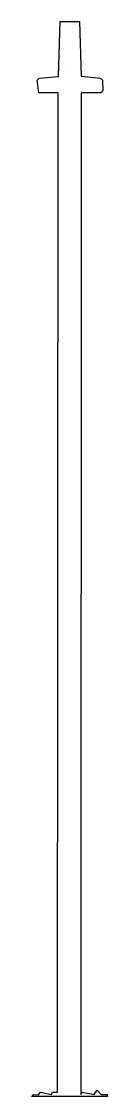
# Model space of a CAD drawing. Header units: millimetres. Extents: x -160 to 160, y 0 to 4500.
import ezdxf

# ---------------------------------------------------------------- set-up
doc = ezdxf.new("R2010")
doc.units = ezdxf.units.MM
doc.layers.add('ALMOND-DRAW-PROFILE', color=7, linetype='Continuous', lineweight=25)

msp = doc.modelspace()

# ---------------------------------------------------------------- linework, layer by layer
at = {"layer": 'ALMOND-DRAW-PROFILE'}
for points in [[(-151.23, 8.62), (-130.99, 6.36), (-122.5, 17.58), (-76.35, 8.79), (-71.96, 17.58), (-50.53, 17.58), (-47.06, 4201.17), (-129.09, 4201.17), (-135.68, 4253.91), (-127.99, 4262.7), (-46.43, 4270.13), (-39.55, 4500), (41.47, 4500), (48.89, 4271.48), (130.74, 4262.7), (138.43, 4253.91), (140.63, 4209.96), (131.84, 4201.17), (49.06, 4201.17), (48.34, 8.79), (53.28, 17.58), (103.82, 8.79), (117, 26.37), (133.48, 8.79), (158.75, 8.79), (159.85, 0), (-159.85, 0)], [(38.68, 4498.12), (38.68, 4498.11), (38.69, 4498.13)], [(0.93, 4319.79), (0.94, 4319.68), (0.93, 4319.94)]]:
    msp.add_lwpolyline(points, close=True, dxfattribs=at)

doc.saveas('drawing.dxf')
